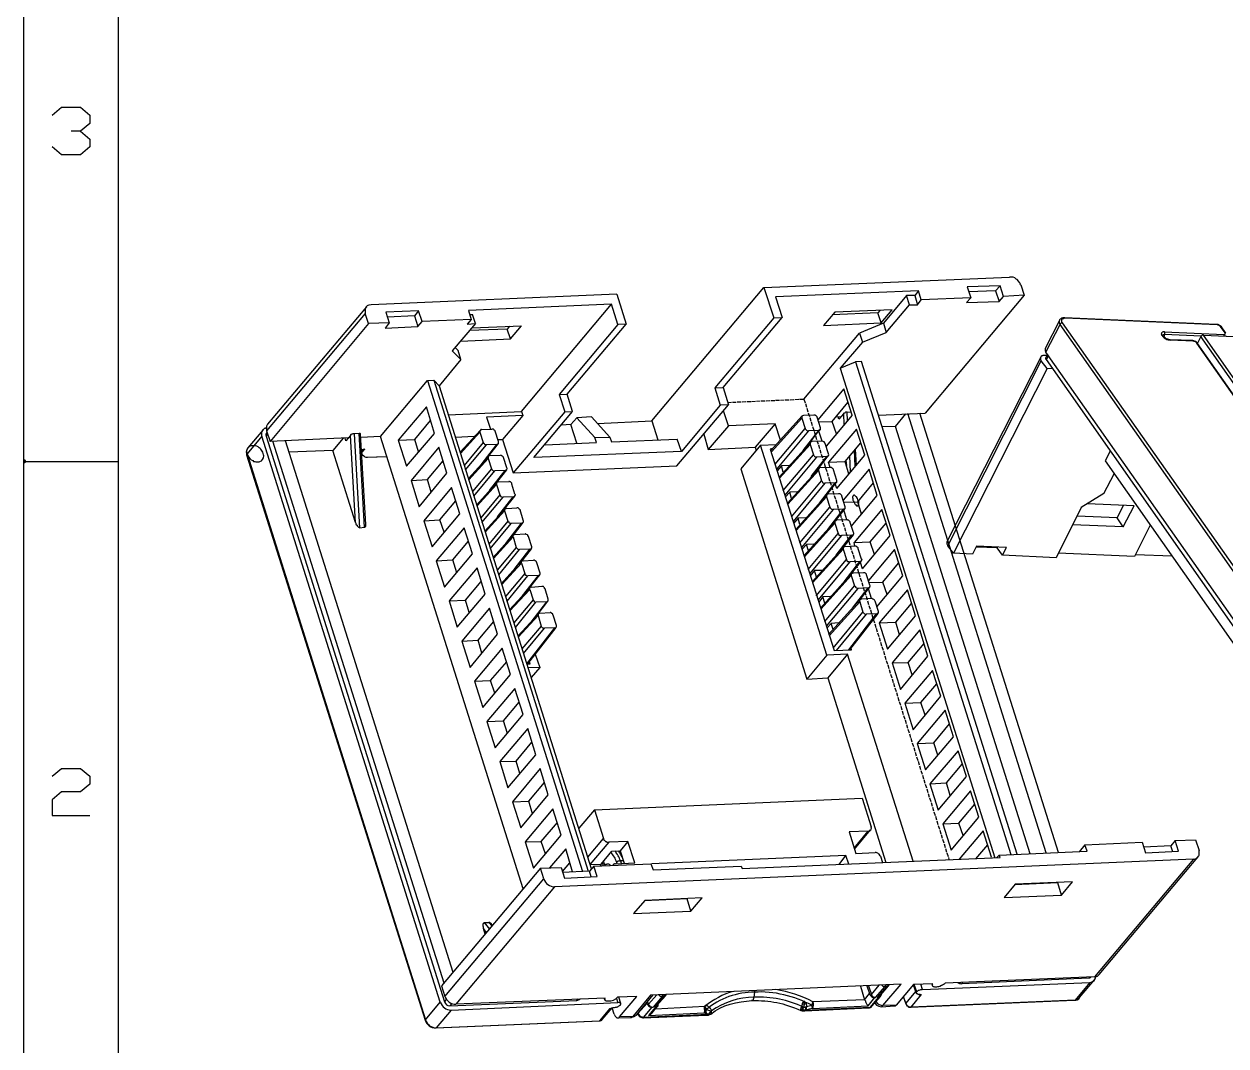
# Model space of a CAD drawing. Header units: millimetres. Extents: x 119 to 713, y -184 to 236.
# Drawn here: x 119.4 to 246.7, y -106 to 2.2 of the extents above; entities that cross this region are included whole.
import ezdxf

# ---------------------------------------------------------------- set-up
doc = ezdxf.new("R2010")
doc.units = ezdxf.units.MM
doc.linetypes.add('PDF_IMPORT', pattern=[1, 0.8, -0.2])
doc.layers.add('PDF_几何图形', color=7, linetype='Continuous', true_color=0x231f20)

msp = doc.modelspace()

# ---------------------------------------------------------------- hatches: boundary and pattern name
at = {"layer": 'PDF_几何图形', "transparency": 33554559}
msp.add_hatch(color=7, dxfattribs=at).paths.add_polyline_path([(119.39, -43.86), (119.57, -43.9), (119.61, -44.08), (119.57, -44.25), (119.39, -44.3)])

# ---------------------------------------------------------------- linework, layer by layer
at = {"layer": 'PDF_几何图形', "color": 7, "lineweight": -3}
for points in [[(119.39, -184.08), (119.39, 235.94)], [(119.39, -184.08), (119.39, 235.94)], [(129.39, -174.08), (129.39, 225.94)], [(122.36, -7.39), (123.37, -6.56), (125.38, -6.56), (126.38, -7.39), (126.38, -8.27), (125.38, -9.1), (124.37, -9.1)], [(125.38, -9.1), (126.38, -9.93), (126.38, -10.76), (125.38, -11.59), (123.37, -11.59), (122.36, -10.76)], [(197.78, -25.65), (223.81, -24.56)], [(224.99, -25.39), (224.95, -25.26), (224.9, -25.17), (224.81, -25.08), (224.77, -24.99), (224.6, -24.82), (224.51, -24.77)], [(224.99, -25.39), (225.34, -26.48)], [(182.19, -26.35), (183.2, -29.53), (182.32, -29.58), (181.62, -27.44), (166.47, -28.09), (166.78, -29.05), (161.58, -29.27), (161.19, -28.14), (157.74, -28.27), (158.09, -29.4), (155.9, -29.49), (155.55, -28.4)], [(182.19, -26.35), (156.16, -27.48)], [(185.9, -39.8), (197.78, -25.65)], [(197.78, -25.65), (198.83, -28.88), (192.59, -36.3)], [(225.34, -26.48), (223.16, -26.61), (222.81, -25.47), (219.31, -25.6), (219.71, -26.74), (214.46, -26.96), (214.16, -26), (199.01, -26.65)], [(199.01, -26.65), (199.7, -28.84)], [(214.16, -26), (213.77, -26.52), (212.89, -26.52), (210.45, -29.45), (207.91, -30.5)], [(213.2, -27.48), (212.89, -26.52)], [(213.77, -26.52), (214.07, -27.48)], [(225.34, -26.48), (214.86, -38.97)], [(219.71, -26.74), (219.23, -27.26), (222.72, -27.13), (223.16, -26.61)], [(222.81, -25.47), (222.33, -26), (219.49, -26.13)], [(222.33, -26), (222.72, -27.13)], [(155.68, -27.7), (145.2, -40.15)], [(172.1, -38.79), (181.62, -27.44)], [(208.22, -31.46), (210.75, -30.41), (213.2, -27.48), (214.07, -27.48), (214.46, -26.96)], [(155.55, -28.4), (145.07, -40.85), (145.47, -41.98)], [(158.09, -29.4), (157.65, -29.97), (161.1, -29.8), (161.58, -29.27)], [(161.19, -28.14), (160.75, -28.66), (157.91, -28.79)], [(160.75, -28.66), (161.1, -29.8)], [(166.78, -29.05), (166.34, -29.53), (167.21, -29.49), (164.77, -32.37), (165.68, -33.29)], [(166.6, -28.53), (166.91, -28.53)], [(167.21, -29.49), (166.91, -28.53)], [(192.59, -36.3), (193.46, -36.26), (199.7, -28.84)], [(198.83, -28.88), (199.7, -28.84)], [(210.19, -29.4), (209.84, -28.36), (205.03, -28.57)], [(210.1, -28.05), (209.84, -28.36)], [(229.09, -29.14), (227.57, -32.11)], [(229.09, -29.14), (229.05, -29.19), (229.05, -29.32), (229.09, -29.4), (229.09, -29.49), (229.18, -29.58)], [(229.62, -28.88), (229.44, -28.88), (229.36, -28.92), (229.31, -28.92), (229.23, -28.97), (229.18, -29.01), (229.14, -29.05), (229.09, -29.1), (229.09, -29.14)], [(229.71, -28.92), (229.62, -28.92), (229.53, -28.97), (229.44, -28.97), (229.4, -29.01), (229.36, -29.05), (229.31, -29.1), (229.31, -29.27), (229.36, -29.36), (229.4, -29.4)], [(245.73, -29.58), (229.62, -28.88)], [(229.71, -28.92), (229.66, -28.92), (229.66, -28.88), (229.62, -28.88)], [(245.82, -29.62), (229.71, -28.92)], [(155.9, -29.49), (145.47, -41.98)], [(165.68, -31.33), (170.93, -31.11), (172.1, -29.71)], [(170.93, -31.11), (170.58, -30.06), (166.6, -30.23)], [(166.86, -29.93), (172.1, -29.71)], [(170.84, -29.75), (170.58, -30.06)], [(182.32, -29.58), (176.08, -37), (176.69, -38.84), (171.23, -45.3)], [(176.08, -37), (176.95, -36.96), (183.2, -29.53)], [(202.02, -37.48), (207.91, -30.5), (208.22, -31.46), (205.86, -34.21), (222.24, -86.09)], [(210.45, -29.45), (210.75, -30.41)], [(258.18, -75.91), (227.65, -32.5), (229.18, -29.58)], [(229.4, -29.4), (229.31, -29.4), (229.31, -29.45), (229.27, -29.45), (229.23, -29.49), (229.18, -29.53), (229.18, -29.58)], [(259.66, -72.99), (229.18, -29.58)], [(229.4, -29.4), (259.93, -72.81)], [(240.23, -30.36), (240.06, -30.36), (240.01, -30.41), (239.97, -30.41), (239.92, -30.45), (239.92, -30.54), (239.88, -30.58), (239.92, -30.63), (239.92, -30.71), (239.97, -30.76), (240.06, -30.84), (240.1, -30.89), (240.19, -30.98)], [(240.23, -30.36), (246.52, -30.63)], [(240.23, -30.63), (240.27, -30.63), (240.27, -30.41), (240.23, -30.36)], [(245.82, -29.62), (245.82, -29.58), (245.73, -29.58)], [(246.26, -29.84), (246.13, -29.71), (246.04, -29.67), (245.95, -29.62), (245.91, -29.58), (245.73, -29.58)], [(246.17, -29.8), (246.08, -29.71), (246.04, -29.71), (245.99, -29.67), (245.95, -29.67), (245.91, -29.62), (245.82, -29.62)], [(246.65, -30.45), (246.17, -29.8)], [(246.26, -29.84), (246.21, -29.8), (246.17, -29.8)], [(246.74, -30.5), (246.26, -29.84)], [(246.52, -30.63), (246.61, -30.63), (246.65, -30.58), (246.65, -30.45)], [(246.74, -30.5), (246.69, -30.45), (246.65, -30.45)], [(240.23, -30.63), (240.19, -30.63), (240.14, -30.67), (240.1, -30.67), (240.06, -30.71), (240.01, -30.71)], [(240.06, -30.76), (240.01, -30.76), (240.01, -30.71)], [(244.12, -30.8), (240.23, -30.63), (240.14, -30.89)], [(240.8, -31.19), (240.67, -31.19), (240.58, -31.15), (240.54, -31.15), (240.36, -31.06)], [(243.2, -31.28), (240.8, -31.19)], [(240.84, -31.24), (240.84, -31.19), (240.8, -31.19)], [(243.29, -31.33), (240.84, -31.24)], [(243.29, -31.33), (243.24, -31.33), (243.24, -31.28), (243.2, -31.28)], [(243.64, -31.54), (243.64, -31.5), (243.59, -31.46), (243.55, -31.46), (243.51, -31.41), (243.46, -31.37), (243.37, -31.37), (243.33, -31.33), (243.29, -31.33)], [(271.98, -71.81), (243.64, -31.54)], [(243.72, -31.59), (243.72, -31.54), (243.64, -31.54)], [(244.07, -30.84), (243.72, -31.54)], [(272.02, -71.85), (243.72, -31.59)], [(244.34, -30.71), (244.2, -30.71), (244.12, -30.8), (244.12, -30.84), (244.07, -30.84)], [(273.59, -72.86), (244.07, -30.84)], [(246.56, -30.8), (246.56, -30.67), (246.52, -30.63)], [(246.74, -30.8), (246.74, -30.76)], [(165.38, -32.33), (165.07, -32.02)], [(165.68, -33.29), (165.38, -32.33)], [(227.13, -33.03), (217.17, -52.59)], [(227.57, -32.85), (227.35, -32.85), (227.3, -32.9), (227.22, -32.9), (227.17, -32.94), (227.13, -33.03), (227.09, -33.07), (227.09, -33.29), (227.13, -33.38), (227.17, -33.42)], [(227.57, -32.11), (227.57, -32.37), (227.61, -32.42), (227.65, -32.5)], [(227.74, -32.85), (227.57, -32.85)], [(227.83, -32.72), (227.65, -33.12)], [(227.92, -32.85), (227.7, -33.29)], [(165.68, -33.29), (163.37, -36.09)], [(205.86, -34.21), (207.48, -33.55)], [(208.13, -33.51), (207.48, -33.55)], [(207.48, -33.55), (223.94, -85.74)], [(224.6, -85.7), (208.13, -33.51)], [(227.78, -34.25), (217.87, -53.82), (217.26, -53.03), (227.17, -33.42)], [(228.35, -34.29), (227.78, -34.25), (227.17, -33.42)], [(227.65, -33.12), (227.61, -33.16), (227.61, -33.2), (227.7, -33.29)], [(227.7, -33.29), (258.18, -76.74)], [(172.28, -89.36), (157.17, -41.46), (162.15, -35.52), (178.57, -87.53)], [(162.15, -35.52), (162.8, -35.47), (179.18, -87.49)], [(162.8, -35.47), (163.37, -36.09), (179.48, -87.22)], [(192.59, -36.3), (193.15, -38.14), (189.05, -43.03), (188.61, -41.72)], [(193.46, -36.26), (194.03, -38.09)], [(207.13, -39.19), (206.25, -36.39), (203.5, -39.67)], [(176.69, -38.84), (177.52, -38.79), (176.95, -36.96)], [(188.57, -44.56), (194.03, -38.09)], [(194.03, -38.09), (193.15, -38.14)], [(203.55, -39.88), (205.03, -39.84), (206.69, -37.83)], [(164.33, -39.14), (172.1, -38.79), (172.24, -39.23), (168.39, -39.4), (168.83, -40.67)], [(172.24, -39.23), (170.1, -41.76)], [(173.41, -43.68), (177.52, -38.79)], [(179.88, -41.54), (177.96, -39.45), (177.34, -40.19)], [(181.45, -41.5), (179.53, -39.36), (177.96, -39.45)], [(199.53, -41.85), (198.96, -40.1), (194.03, -40.32), (193.5, -38.71)], [(201.84, -39.27), (198.53, -42.94)], [(203.07, -39.19), (201.98, -39.23)], [(203.42, -39.4), (203.42, -39.36), (203.29, -39.23), (203.24, -39.23), (203.2, -39.19), (203.07, -39.19)], [(203.77, -40.54), (203.42, -39.4)], [(207.13, -39.19), (204.38, -42.46)], [(205.43, -39.36), (205.95, -39.32)], [(205.73, -39.62), (205.64, -39.36)], [(206.21, -39.05), (205.73, -39.62)], [(206.6, -38.88), (206.43, -38.88), (206.39, -38.92), (206.34, -38.97), (206.26, -38.97), (206.21, -39.01), (206.21, -39.05)], [(206.21, -39.05), (206.25, -40.19)], [(206.65, -39.75), (206.6, -38.88), (207, -38.84)], [(209.92, -39.19), (214.86, -38.97)], [(225.99, -85.65), (211.71, -40.37), (212.81, -39.05)], [(227.7, -85.56), (213.02, -39.01)], [(229.01, -85.52), (214.29, -38.97)], [(145.03, -40.54), (144.94, -40.58), (144.85, -40.58)], [(159.05, -41.85), (160.79, -41.76), (162.45, -39.75)], [(167.87, -40.71), (167.78, -40.71), (167.74, -40.76), (167.74, -40.8), (167.69, -40.85), (167.69, -40.98)], [(167.87, -40.71), (168.96, -40.67)], [(169.31, -40.89), (169.31, -40.85), (169.27, -40.8), (169.22, -40.76), (169.18, -40.71), (169.14, -40.67), (168.96, -40.67)], [(177.96, -42.16), (177.34, -40.19), (176.34, -40.23)], [(180.14, -40.06), (185.9, -39.8)], [(185.9, -39.8), (186.56, -41.81)], [(194.03, -40.32), (191.89, -42.81)], [(198.96, -40.1), (196.87, -42.59)], [(198.57, -43.07), (201.8, -39.49), (202.15, -40.58)], [(198.96, -44.38), (202.15, -40.58)], [(202.15, -40.58), (202.15, -40.63), (202.37, -40.85), (202.5, -40.85)], [(202.59, -42.2), (203.72, -40.71)], [(203.59, -40.8), (203.63, -40.8), (203.68, -40.76), (203.72, -40.76), (203.77, -40.71), (203.77, -40.54)], [(205.51, -46.96), (208.48, -43.42), (207.61, -40.67), (204.64, -44.16)], [(205.47, -41.15), (205.03, -39.84)], [(211.71, -40.37), (210.32, -40.41)], [(144.59, -41.41), (143.02, -43.29), (161.93, -103.25)], [(144.68, -40.76), (143.11, -42.64)], [(144.59, -40.93), (144.55, -41.02), (144.55, -41.33), (144.59, -41.41)], [(163.5, -101.37), (144.59, -41.41)], [(145.07, -41.06), (145.03, -41.11), (145.03, -41.19), (144.99, -41.24), (145.03, -41.33), (145.03, -41.41)], [(145.2, -41.19), (145.03, -41.41)], [(145.03, -41.41), (163.94, -101.33)], [(145.16, -40.98), (145.07, -41.06)], [(153.72, -41.59), (145.47, -41.98)], [(163.89, -99.36), (145.77, -41.94)], [(164.86, -98.23), (147.08, -41.89)], [(153.2, -41.63), (152.1, -42.94)], [(153.5, -41.89), (153.41, -41.63)], [(153.98, -41.33), (153.5, -41.89)], [(154.37, -41.15), (154.24, -41.15), (154.16, -41.19), (154.11, -41.19), (154.07, -41.24), (154.02, -41.24), (153.98, -41.28), (153.98, -41.33)], [(154.51, -50.54), (153.98, -41.33)], [(155.47, -51.06), (154.9, -41.11), (154.37, -41.15), (154.94, -51.11)], [(155.03, -41.19), (155.03, -41.15), (154.99, -41.11), (154.9, -41.11)], [(155.6, -50.76), (155.03, -41.19)], [(157.17, -41.46), (155.07, -41.54)], [(161.19, -43.07), (160.79, -41.76)], [(167.08, -41.46), (165.12, -41.54)], [(167.74, -40.76), (165.6, -43.12)], [(165.64, -43.25), (167.69, -40.98), (168.04, -42.07)], [(169.66, -41.98), (169.31, -40.89)], [(169.48, -42.29), (169.53, -42.24), (169.57, -42.24), (169.62, -42.2), (169.66, -42.2), (169.66, -41.98)], [(169.62, -41.76), (170.1, -41.76)], [(170.1, -41.76), (171.23, -45.3), (188.57, -44.56)], [(174.59, -42.33), (180.05, -42.07), (179.88, -41.54), (181.45, -41.5)], [(181.45, -41.5), (181.62, -42.02), (188.61, -41.72)], [(191.41, -41.19), (191.89, -42.81), (196.87, -42.59), (196.95, -42.94)], [(202.5, -40.85), (199.14, -44.86)], [(201.93, -42.94), (203.59, -40.8), (202.5, -40.85)], [(202.85, -41.98), (202.8, -42.02), (202.76, -42.02), (202.72, -42.07), (202.67, -42.07), (202.67, -42.29)], [(203.94, -41.94), (202.85, -41.98)], [(203.94, -41.94), (203.59, -40.89)], [(142.93, -43.07), (142.98, -43.16), (142.98, -43.38)], [(143.02, -43.29), (143.02, -43.33), (142.98, -43.33), (142.98, -43.38)], [(144.64, -42.99), (144.55, -42.9), (144.5, -42.77), (144.42, -42.72), (144.29, -42.64), (144.2, -42.55)], [(154.51, -50.54), (152.1, -42.94), (147.47, -43.12)], [(155.16, -42.81), (155.51, -42.77)], [(155.51, -42.77), (155.16, -43.16)], [(155.51, -42.77), (155.42, -42.81), (155.33, -42.81), (155.25, -42.9), (155.2, -42.94), (155.16, -43.03), (155.16, -43.16), (155.2, -43.25), (155.2, -43.33), (155.25, -43.38), (155.38, -43.51), (155.47, -43.55), (155.51, -43.6), (155.6, -43.64), (155.77, -43.64)], [(168.04, -42.07), (166.03, -44.51)], [(166.17, -44.99), (168.39, -42.33)], [(167.82, -44.43), (169.48, -42.29), (168.39, -42.33)], [(168.04, -42.07), (168.09, -42.11), (168.09, -42.16), (168.13, -42.2), (168.17, -42.24), (168.22, -42.29), (168.31, -42.29), (168.35, -42.33), (168.39, -42.33)], [(168.48, -43.68), (169.66, -42.2)], [(189.05, -43.03), (173.41, -43.68)], [(197.43, -42.37), (195.34, -44.86)], [(213.59, -86.44), (206.65, -64.51), (204.46, -64.6), (197.43, -42.37), (199.09, -42.29)], [(198.7, -42.72), (198.44, -42.77)], [(198.44, -42.77), (205.21, -64.12), (207.08, -64.03), (207.04, -63.82)], [(202.72, -42.07), (199.4, -45.74)], [(199.44, -45.87), (202.67, -42.29), (203.02, -43.38)], [(204.64, -43.29), (204.29, -42.2)], [(204.64, -44.16), (206.39, -44.08), (208.05, -42.11)], [(207.35, -42.94), (207.43, -44.64)], [(207.61, -44.47), (207.48, -42.77)], [(234.47, -42.99), (233.94, -44.03), (256.82, -76.61)], [(119.39, -44.08), (129.39, -44.08)], [(142.98, -43.38), (161.89, -103.29)], [(143.63, -43.99), (143.72, -44.08), (143.85, -44.08), (143.94, -44.12), (144.29, -44.12), (144.37, -44.08)], [(155.6, -43.64), (157.82, -43.55)], [(155.77, -43.64), (157.82, -43.55)], [(160.4, -46.09), (162.15, -46), (163.81, -44.03)], [(168.61, -43.55), (166.47, -45.91)], [(166.51, -46.04), (168.57, -43.77), (168.92, -44.86)], [(168.74, -43.47), (168.7, -43.47), (168.65, -43.51), (168.61, -43.51), (168.61, -43.55), (168.57, -43.6), (168.57, -43.77)], [(168.74, -43.47), (169.88, -43.42)], [(170.53, -44.78), (170.18, -43.68)], [(200.45, -44.51), (199.66, -44.56), (199.18, -45.08)], [(199.84, -45.21), (199.66, -44.56)], [(199.84, -47.18), (203.02, -43.38)], [(203.37, -43.64), (200.01, -47.66)], [(200.45, -44.51), (200.45, -44.56)], [(202.8, -45.69), (204.46, -43.55), (203.37, -43.64)], [(203.02, -43.38), (203.02, -43.42), (203.07, -43.47), (203.11, -43.51), (203.15, -43.55), (203.2, -43.6), (203.33, -43.6), (203.37, -43.64)], [(203.46, -44.99), (204.6, -43.51)], [(204.81, -44.73), (204.64, -44.16)], [(206.78, -45.43), (206.39, -44.08)], [(206.47, -43.99), (206.52, -44.51)], [(206.95, -45.21), (206.87, -43.51)], [(168.92, -44.86), (166.91, -47.26)], [(167.04, -47.75), (169.27, -45.08)], [(168.7, -47.18), (170.36, -45.04), (169.27, -45.08)], [(168.92, -44.86), (168.96, -44.91), (168.96, -44.95), (169, -44.99), (169.05, -45.04), (169.09, -45.08), (169.27, -45.08)], [(169.35, -46.48), (170.53, -44.99)], [(170.36, -45.04), (170.45, -45.04), (170.49, -44.99), (170.53, -44.95), (170.53, -44.91), (170.58, -44.86), (170.58, -44.82), (170.53, -44.78)], [(195.34, -44.86), (202.32, -67.14), (204.55, -67), (210.71, -86.57)], [(203.59, -44.86), (200.27, -48.49)], [(200.32, -48.62), (203.55, -45.04), (203.9, -46.13)], [(203.72, -44.78), (203.68, -44.78), (203.63, -44.82), (203.59, -44.82), (203.59, -44.86), (203.55, -44.91), (203.55, -45.04)], [(204.81, -44.73), (203.72, -44.78)], [(205.16, -44.99), (205.16, -44.95), (205.12, -44.86), (205.08, -44.82), (205.03, -44.82), (204.99, -44.78), (204.94, -44.73), (204.81, -44.73)], [(205.51, -46.09), (205.16, -44.99)], [(207.04, -50.98), (209.79, -47.7), (208.92, -44.91), (206.17, -48.18)], [(233.81, -47.48), (234.9, -45.39)], [(162.54, -47.35), (162.15, -46)], [(169.48, -46.3), (167.34, -48.71)], [(167.39, -48.79), (169.44, -46.52), (169.79, -47.61)], [(169.62, -46.26), (169.53, -46.26), (169.48, -46.3), (169.48, -46.35), (169.44, -46.39), (169.44, -46.52)], [(169.62, -46.26), (170.75, -46.22)], [(171.06, -46.48), (171.06, -46.39), (170.93, -46.26), (170.88, -46.26), (170.84, -46.22), (170.75, -46.22)], [(171.41, -47.57), (171.06, -46.48)], [(200.71, -49.97), (203.9, -46.13)], [(204.25, -46.39), (200.88, -50.45)], [(203.68, -48.49), (205.34, -46.35), (204.25, -46.39)], [(203.9, -46.13), (203.94, -46.22), (203.94, -46.26), (203.98, -46.3), (204.03, -46.35), (204.07, -46.35), (204.11, -46.39), (204.25, -46.39)], [(204.33, -47.75), (205.51, -46.26)], [(205.51, -46.96), (205.34, -46.44)], [(206.25, -48.4), (207.74, -48.36), (209.4, -46.35)], [(161.75, -50.37), (163.46, -50.28), (165.16, -48.27)], [(169.79, -47.61), (167.78, -50.06)], [(167.91, -50.54), (170.14, -47.88)], [(169.57, -49.97), (171.23, -47.83), (170.14, -47.88)], [(169.79, -47.61), (169.83, -47.66), (169.88, -47.75), (169.88, -47.79), (169.92, -47.79), (170.01, -47.83), (170.05, -47.88), (170.14, -47.88)], [(170.23, -49.23), (171.41, -47.75)], [(171.23, -47.83), (171.27, -47.83), (171.32, -47.79), (171.36, -47.79), (171.41, -47.75), (171.41, -47.7), (171.45, -47.66), (171.45, -47.61), (171.41, -47.57)], [(201.32, -47.31), (200.53, -47.35), (200.05, -47.88)], [(200.71, -48.01), (200.53, -47.35)], [(204.46, -47.61), (201.15, -51.28)], [(201.19, -51.41), (204.42, -47.83), (204.77, -48.92)], [(201.32, -47.31), (201.32, -47.35)], [(204.6, -47.57), (204.51, -47.57), (204.46, -47.61), (204.46, -47.66), (204.42, -47.7), (204.42, -47.83)], [(205.69, -47.53), (204.6, -47.57)], [(206.04, -47.75), (206.04, -47.7), (205.99, -47.66), (205.86, -47.53), (205.69, -47.53)], [(206.39, -48.88), (206.04, -47.75)], [(207.26, -47.66), (207.26, -47.7), (207.22, -47.75), (207.22, -47.79), (207.17, -47.83), (207.17, -47.92), (207.22, -48.01), (207.22, -48.18), (207.26, -48.27), (207.3, -48.36), (207.35, -48.44)], [(207.7, -48.01), (207.61, -47.83), (207.52, -47.79), (207.48, -47.75)], [(208.13, -49.67), (207.74, -48.36)], [(207.83, -48.49), (207.83, -48.23)], [(233.81, -47.48), (231.41, -48.97), (228.75, -54.3)], [(170.36, -49.1), (168.22, -51.46)], [(168.26, -51.59), (170.31, -49.32), (170.66, -50.41)], [(170.53, -49.06), (170.4, -49.06), (170.4, -49.1), (170.36, -49.14), (170.31, -49.14), (170.31, -49.32)], [(170.53, -49.06), (171.62, -49.01)], [(172.28, -50.32), (171.97, -49.23)], [(201.58, -52.72), (204.77, -48.92)], [(205.12, -49.19), (201.76, -53.2)], [(204.55, -51.28), (206.21, -49.14), (205.12, -49.19)], [(204.77, -48.92), (204.81, -48.97), (204.81, -49.01), (204.9, -49.1), (204.94, -49.14), (205.03, -49.14), (205.08, -49.19), (205.12, -49.19)], [(205.21, -50.54), (206.39, -49.06)], [(206.21, -49.14), (206.25, -49.14), (206.3, -49.1), (206.34, -49.1), (206.39, -49.06), (206.39, -48.88)], [(206.56, -50.28), (206.25, -49.23)], [(208.22, -55.47), (211.15, -51.94), (210.27, -49.19), (207.35, -52.68)], [(207.61, -48.79), (207.74, -48.79), (207.78, -48.75), (207.78, -48.71), (207.83, -48.66)], [(235.86, -51.02), (237, -48.79), (232.06, -48.58)], [(235.86, -48.75), (235.21, -50.06)], [(154.51, -50.54), (154.55, -50.63), (154.55, -50.71), (154.59, -50.8), (154.64, -50.85), (154.72, -50.93)], [(155.47, -51.06), (155.51, -51.06), (155.51, -51.02), (155.55, -51.02), (155.6, -50.98), (155.6, -50.76)], [(163.89, -51.59), (163.46, -50.28)], [(170.66, -50.41), (168.65, -52.85)], [(168.79, -53.34), (171.01, -50.67)], [(170.44, -52.77), (172.1, -50.63), (171.01, -50.67)], [(170.66, -50.41), (170.75, -50.5), (170.75, -50.54), (170.79, -50.58), (170.88, -50.63), (170.93, -50.63), (170.97, -50.67), (171.01, -50.67)], [(171.14, -52.03), (172.28, -50.54)], [(172.1, -50.63), (172.19, -50.58), (172.24, -50.58), (172.24, -50.54), (172.28, -50.54), (172.32, -50.5), (172.32, -50.41), (172.28, -50.32)], [(202.19, -50.06), (201.41, -50.1), (200.93, -50.67)], [(201.58, -50.76), (201.41, -50.1)], [(205.34, -50.41), (202.02, -54.08)], [(202.06, -54.21), (205.29, -50.63), (205.64, -51.72)], [(202.19, -50.06), (202.19, -50.1)], [(205.47, -50.32), (205.43, -50.37), (205.38, -50.37), (205.34, -50.41), (205.29, -50.45), (205.29, -50.63)], [(206.56, -50.28), (205.47, -50.32)], [(206.91, -50.54), (206.91, -50.5), (206.74, -50.32), (206.69, -50.32), (206.65, -50.28), (206.56, -50.28)], [(207.26, -51.63), (206.91, -50.54)], [(207.35, -52.68), (209.05, -52.59), (210.75, -50.63)], [(238.7, -50.85), (237.04, -54.16), (228.96, -53.82)], [(235.86, -51.02), (230.49, -50.8)], [(235.86, -51.02), (235.21, -50.06), (230.97, -49.89)], [(154.94, -51.11), (155.47, -51.06)], [(171.23, -51.89), (169.09, -54.25)], [(169.13, -54.38), (171.23, -52.07), (171.54, -53.2)], [(171.41, -51.81), (171.36, -51.81), (171.27, -51.85), (171.23, -51.89), (171.23, -51.94), (171.19, -51.98), (171.19, -52.03), (171.23, -52.07)], [(171.41, -51.81), (172.5, -51.76)], [(172.85, -52.03), (172.76, -51.94), (172.76, -51.89), (172.72, -51.85), (172.63, -51.81), (172.58, -51.81), (172.54, -51.76), (172.5, -51.76)], [(173.2, -53.12), (172.85, -52.03)], [(202.46, -55.52), (205.64, -51.72)], [(205.99, -51.94), (202.63, -56)], [(205.43, -54.03), (207.08, -51.89), (205.99, -51.94)], [(205.64, -51.72), (205.69, -51.76), (205.69, -51.81), (205.82, -51.94), (205.99, -51.94)], [(206.08, -53.34), (207.26, -51.85)], [(207.08, -51.89), (207.17, -51.89), (207.22, -51.85), (207.26, -51.81), (207.3, -51.72), (207.3, -51.68), (207.26, -51.63)], [(163.06, -54.6), (164.81, -54.51), (166.47, -52.55)], [(171.54, -53.2), (169.53, -55.61)], [(169.7, -56.09), (171.89, -53.42)], [(171.32, -55.52), (172.98, -53.38), (171.89, -53.42)], [(171.54, -53.2), (171.58, -53.25), (171.62, -53.29), (171.71, -53.38), (171.76, -53.38), (171.8, -53.42), (171.89, -53.42)], [(172.02, -54.78), (173.15, -53.34)], [(172.98, -53.38), (173.11, -53.38), (173.11, -53.34), (173.2, -53.25), (173.2, -53.12)], [(203.07, -52.85), (202.28, -52.9), (201.8, -53.42)], [(202.5, -53.55), (202.28, -52.9)], [(206.21, -53.16), (202.89, -56.83)], [(202.94, -56.96), (206.17, -53.38), (206.52, -54.47)], [(203.07, -52.85), (203.07, -52.9)], [(206.34, -53.12), (206.3, -53.12), (206.25, -53.16), (206.21, -53.16), (206.21, -53.2), (206.17, -53.25), (206.17, -53.38)], [(207.48, -53.07), (206.34, -53.12)], [(207.43, -53.07), (207.35, -52.68)], [(207.78, -53.34), (207.78, -53.25), (207.7, -53.16), (207.65, -53.16), (207.56, -53.07), (207.48, -53.07)], [(208.13, -54.43), (207.78, -53.34)], [(209.75, -59.49), (212.5, -56.22), (211.63, -53.42), (208.88, -56.7)], [(209.49, -53.95), (209.05, -52.59)], [(228.75, -54.3), (223.07, -54.03), (223.5, -53.2), (220.32, -53.07), (219.88, -53.9), (217.87, -53.82)], [(222.54, -53.16), (222.5, -53.25), (220.27, -53.16)], [(223.07, -54.03), (222.5, -53.25)], [(165.25, -55.87), (164.81, -54.51)], [(172.1, -54.65), (169.96, -57.05)], [(172.28, -54.6), (172.19, -54.6), (172.15, -54.65), (172.1, -54.69), (172.1, -54.73), (172.06, -54.78), (172.06, -54.82), (172.1, -54.86)], [(172.28, -54.6), (173.37, -54.56)], [(173.72, -54.82), (173.68, -54.73), (173.68, -54.69), (173.63, -54.65), (173.59, -54.6), (173.5, -54.6), (173.46, -54.56), (173.37, -54.56)], [(203.33, -58.31), (206.52, -54.47)], [(206.87, -54.73), (203.5, -58.79)], [(206.3, -56.83), (207.96, -54.69), (206.87, -54.73)], [(206.52, -54.47), (206.56, -54.56), (206.56, -54.6), (206.65, -54.69), (206.74, -54.69), (206.78, -54.73), (206.87, -54.73)], [(206.95, -56.09), (208.13, -54.6)], [(207.96, -54.69), (208, -54.69), (208.05, -54.65), (208.09, -54.65), (208.13, -54.6), (208.13, -54.56), (208.18, -54.51), (208.18, -54.47), (208.13, -54.43)], [(241.02, -54.12), (237.13, -53.99)], [(170.01, -57.13), (172.1, -54.86), (172.45, -55.96)], [(172.45, -55.96), (170.4, -58.4)], [(172.45, -55.96), (172.45, -56), (172.5, -56.09), (172.54, -56.13), (172.58, -56.13), (172.63, -56.17), (172.67, -56.22), (172.76, -56.22)], [(174.07, -55.91), (173.72, -54.82)], [(173.89, -56.17), (173.94, -56.17), (173.98, -56.13), (174.03, -56.13), (174.03, -56.09), (174.07, -56.04), (174.07, -55.91)], [(203.94, -55.65), (203.15, -55.65), (202.67, -56.22)], [(203.37, -56.35), (203.15, -55.65)], [(207.08, -55.96), (203.77, -59.62)], [(203.94, -55.65), (203.94, -55.69)], [(207.26, -55.91), (207.13, -55.91), (207.13, -55.96), (207.08, -56), (207.04, -56.04), (207.04, -56.17)], [(208.35, -55.87), (207.26, -55.91)], [(208.22, -55.47), (208, -54.78)], [(208.66, -56.09), (208.66, -56.04), (208.61, -56), (208.57, -55.96), (208.53, -55.91), (208.48, -55.87), (208.35, -55.87)], [(208.92, -56.92), (210.4, -56.87), (212.06, -54.86)], [(164.42, -58.84), (166.17, -58.79), (167.82, -56.79)], [(170.58, -58.88), (172.76, -56.22)], [(172.19, -58.31), (173.89, -56.17), (172.76, -56.22)], [(172.89, -57.57), (174.03, -56.09)], [(203.81, -59.75), (207.04, -56.17), (207.39, -57.27)], [(204.25, -61.06), (207.39, -57.27)], [(207.39, -57.27), (207.43, -57.31), (207.48, -57.35), (207.48, -57.4), (207.52, -57.44), (207.61, -57.48), (207.65, -57.48), (207.7, -57.53), (207.74, -57.53)], [(209.01, -57.18), (208.66, -56.09)], [(208.83, -57.48), (208.88, -57.48), (208.92, -57.44), (208.96, -57.44), (209.01, -57.4), (209.01, -57.35), (209.05, -57.31), (209.05, -57.27), (209.01, -57.18)], [(210.84, -58.18), (210.4, -56.87)], [(173.02, -57.44), (170.84, -59.8)], [(170.88, -59.93), (172.98, -57.66), (173.33, -58.75)], [(173.15, -57.4), (173.07, -57.4), (173.02, -57.44), (172.98, -57.44), (172.98, -57.48), (172.93, -57.53), (172.93, -57.61), (172.98, -57.66)], [(173.15, -57.4), (174.24, -57.31)], [(174.59, -57.57), (174.55, -57.53), (174.55, -57.48), (174.51, -57.44), (174.46, -57.4), (174.42, -57.35), (174.29, -57.35), (174.24, -57.31)], [(174.94, -58.66), (174.59, -57.57)], [(204.81, -58.4), (204.03, -58.44), (203.59, -59.01)], [(204.25, -59.1), (204.03, -58.44)], [(207.74, -57.53), (204.38, -61.55)], [(204.81, -58.4), (204.81, -58.44)], [(207.17, -59.62), (208.83, -57.48), (207.74, -57.53)], [(207.83, -58.88), (209.01, -57.4)], [(209.18, -58.62), (208.88, -57.57)], [(166.56, -60.1), (166.17, -58.79)], [(173.33, -58.75), (171.27, -61.2)], [(171.45, -61.68), (173.63, -59.01)], [(173.11, -61.11), (174.77, -58.97), (173.63, -59.01)], [(173.76, -60.37), (174.9, -58.88)], [(174.77, -58.97), (174.81, -58.93), (174.86, -58.93), (174.9, -58.88), (174.94, -58.84), (174.94, -58.66)], [(207.96, -58.75), (204.64, -62.42)], [(204.68, -62.55), (207.96, -58.97), (208.26, -60.06)], [(209.22, -58.62), (208.13, -58.66)], [(209.57, -58.88), (209.53, -58.84), (209.49, -58.79), (209.49, -58.75), (209.44, -58.71), (209.36, -58.66), (209.31, -58.66), (209.27, -58.62), (209.22, -58.62)], [(209.92, -59.97), (209.57, -58.88)], [(210.01, -61.2), (211.76, -61.11), (213.42, -59.14)], [(165.77, -63.12), (167.52, -63.03), (169.18, -61.06)], [(173.89, -60.24), (171.71, -62.59)], [(171.76, -62.72), (173.85, -60.41), (174.2, -61.55)], [(174.03, -60.15), (173.98, -60.15), (173.94, -60.19), (173.89, -60.19), (173.85, -60.24), (173.85, -60.41)], [(174.03, -60.15), (175.12, -60.1)], [(175.47, -60.37), (175.42, -60.32), (175.42, -60.28), (175.29, -60.15), (175.21, -60.1), (175.12, -60.1)], [(175.82, -61.46), (175.47, -60.37)], [(205.12, -63.86), (208.26, -60.06)], [(208.61, -60.28), (205.43, -64.12)], [(206.78, -64.03), (209.7, -60.24)], [(206.87, -64.03), (209.88, -60.19)], [(209.7, -60.24), (208.61, -60.28)], [(209.7, -60.24), (209.84, -60.24), (209.84, -60.19), (209.92, -60.1), (209.92, -59.97)], [(212.15, -62.46), (211.76, -61.11)], [(174.2, -61.55), (172.15, -63.95)], [(172.32, -64.43), (174.55, -61.76)], [(172.67, -65.52), (175.64, -61.72), (174.55, -61.76)], [(172.76, -65.52), (175.77, -61.68)], [(174.2, -61.55), (174.2, -61.59), (174.33, -61.72), (174.38, -61.72), (174.42, -61.76), (174.55, -61.76)], [(175.64, -61.72), (175.73, -61.72), (175.77, -61.68), (175.77, -61.63), (175.82, -61.59), (175.82, -61.46)], [(205.69, -61.2), (204.9, -61.24), (204.46, -61.76)], [(205.12, -61.89), (204.9, -61.24)], [(205.69, -61.2), (205.73, -61.24)], [(167.91, -64.38), (167.52, -63.03)], [(211.36, -65.43), (213.07, -65.39), (214.77, -63.38)], [(173.55, -64.51), (174.03, -65.91), (172.8, -65.96)], [(204.46, -64.6), (202.32, -67.14)], [(206.65, -64.51), (204.55, -67)], [(167.13, -67.35), (168.83, -67.31), (170.53, -65.3)], [(172.67, -65.52), (173.02, -65.52), (172.93, -65.3)], [(174.03, -65.91), (173.11, -66.96)], [(213.5, -66.7), (213.07, -65.39)], [(169.27, -68.62), (168.83, -67.31)], [(212.72, -69.71), (214.42, -69.62), (216.12, -67.66)], [(168.44, -71.63), (170.18, -71.55), (171.84, -69.58)], [(214.86, -70.98), (214.42, -69.62)], [(170.62, -72.9), (170.18, -71.55)], [(214.03, -73.95), (215.77, -73.9), (217.43, -71.9)], [(169.79, -75.87), (171.54, -75.83), (173.2, -73.82)], [(216.21, -75.21), (215.77, -73.9)], [(171.93, -77.14), (171.54, -75.83)], [(217.13, -78.14), (218.79, -76.17)], [(122.36, -77.44), (123.37, -76.61), (125.38, -76.61), (126.38, -77.44), (126.38, -78.27), (125.38, -79.1), (123.37, -79.1), (122.36, -79.93), (122.36, -81.59), (126.38, -81.59)], [(171.14, -80.15), (172.89, -80.06), (174.55, -78.1)], [(215.38, -78.23), (217.13, -78.14)], [(217.52, -79.49), (217.13, -78.14)], [(173.28, -81.42), (172.89, -80.06)], [(179.83, -80.98), (208.18, -79.76), (209.14, -82.81)], [(179.83, -80.98), (178.17, -82.94)], [(179.83, -80.98), (180.79, -84.04)], [(216.74, -82.46), (218.44, -82.42), (220.14, -80.41)], [(172.5, -84.38), (174.2, -84.34), (175.9, -82.33)], [(218.88, -83.73), (218.44, -82.42)], [(179.14, -86), (180.79, -84.04)], [(180.79, -84.04), (180.79, -84.12), (180.88, -84.21), (180.93, -84.25), (180.97, -84.3), (181.01, -84.34), (181.06, -84.34), (181.1, -84.38), (181.14, -84.43), (181.36, -84.43)], [(208.83, -83.25), (206.82, -83.34), (207.52, -85.61), (209.57, -85.52)], [(207.35, -85.04), (208.83, -83.25)], [(207.39, -85.17), (209.09, -83.12)], [(208.83, -83.25), (208.92, -83.25), (208.96, -83.21), (209.05, -83.21), (209.05, -83.16), (209.14, -83.07), (209.14, -82.99), (209.18, -82.94), (209.18, -82.9), (209.14, -82.86), (209.14, -82.81)], [(221.85, -86.09), (221.89, -86), (221.02, -83.21), (218.48, -86.22)], [(174.46, -88.32), (174.11, -87.18), (176.3, -87.09), (176.65, -88.23), (180.1, -88.05), (179.75, -86.96), (185.82, -86.7), (186.04, -87.35), (195.38, -86.96), (195.47, -87.22), (222.81, -86.04), (222.72, -85.78), (232.02, -85.39), (231.8, -84.69), (237.87, -84.43), (238.22, -85.56), (241.72, -85.39), (241.37, -84.25), (243.51, -84.17), (243.9, -85.3)], [(174.64, -85.65), (174.2, -84.34)], [(177.52, -87.57), (176.78, -85.13), (175.07, -87.14)], [(181.36, -84.43), (179.35, -86.79)], [(182.06, -86.7), (184.11, -86.61), (183.37, -84.34), (181.36, -84.43)], [(183.37, -84.34), (182.54, -85.35)], [(220.23, -86.18), (221.5, -84.69)], [(231.8, -84.69), (231.19, -85.43)], [(241.1, -85.43), (240.89, -84.82), (238.05, -84.95)], [(241.37, -84.25), (240.89, -84.82)], [(243.29, -86.22), (243.37, -86.22), (243.46, -86.18), (243.51, -86.18), (243.68, -86.09), (243.77, -86), (243.81, -85.91), (243.86, -85.87), (243.9, -85.78), (243.9, -85.3)], [(243.29, -86.22), (175.6, -89.15)], [(179.35, -86.79), (180.53, -86.74), (181.67, -85.39), (182.54, -85.35), (182.98, -86.66)], [(180.66, -86.57), (180.75, -86.92)], [(180.93, -86.87), (180.79, -86.44)], [(182.59, -86.39), (182.5, -86.39), (182.45, -86.44), (182.32, -86.44), (182.28, -86.48), (182.24, -86.52), (182.19, -86.52), (182.19, -86.57)], [(182.24, -86.7), (182.19, -86.57)], [(182.76, -85.96), (182.67, -85.78), (182.59, -85.7), (182.54, -85.61), (182.5, -85.56), (182.45, -85.48), (182.41, -85.39), (182.37, -85.35)], [(182.63, -85.52), (182.59, -85.52), (182.59, -85.48), (182.54, -85.48), (182.54, -85.43), (182.5, -85.43), (182.5, -85.39), (182.45, -85.35)], [(182.59, -86.39), (182.67, -86.66)], [(182.89, -86.39), (182.59, -86.39)], [(206.78, -86.74), (206.47, -85.83), (185.86, -86.7)], [(205.77, -86.79), (206.47, -85.83)], [(210.14, -85.91), (210.1, -85.87), (210.01, -85.7), (209.92, -85.65)], [(210.14, -85.91), (210.36, -86.57)], [(243.29, -86.22), (232.81, -98.67), (217, -99.36)], [(222.46, -86.04), (222.72, -85.78)], [(233.29, -98.45), (243.77, -86)], [(174.11, -87.18), (163.63, -99.63), (163.98, -100.76)], [(176.43, -87.53), (177.21, -86.61)], [(179.48, -88.1), (179.31, -87.49), (176.43, -87.62)], [(179.75, -86.96), (179.31, -87.49)], [(180.53, -86.74), (180.49, -86.79), (180.49, -86.83), (180.45, -86.92)], [(181.14, -86.74), (181.1, -86.79), (181.01, -86.79), (180.97, -86.83), (180.88, -86.87)], [(181.54, -86.87), (181.45, -86.83), (181.41, -86.79), (181.36, -86.74), (181.14, -86.74)], [(181.8, -86.83), (181.76, -86.87)], [(182.06, -86.7), (181.97, -86.7), (181.93, -86.74), (181.89, -86.74), (181.8, -86.79), (181.8, -86.87)], [(163.98, -100.76), (174.46, -88.32)], [(229.31, -90.02), (228.92, -88.71), (224.38, -88.93)], [(224.95, -88.88), (224.95, -88.84)], [(225.6, -88.88), (225.56, -88.84)], [(227, -88.8), (227, -88.75)], [(227.3, -88.75), (227.22, -88.8)], [(228.92, -88.71), (228.92, -88.66)], [(175.6, -89.15), (165.16, -101.59)], [(190.05, -91.72), (189.66, -90.41), (185.12, -90.63)], [(189.66, -90.41), (189.66, -90.37)], [(186.43, -90.59), (186.43, -90.54)], [(186.73, -90.54), (186.73, -90.5)], [(168.13, -92.94), (168.13, -92.99), (168.09, -92.99), (168.04, -93.03), (168.04, -93.08), (168, -93.12), (168, -93.29), (168.04, -93.38), (168.04, -93.47), (168.09, -93.56)], [(168.13, -92.94), (168.65, -92.94)], [(168.13, -92.94), (168.7, -93.64)], [(168.96, -93.29), (168.65, -92.94)], [(168.92, -93.08), (168.87, -93.03), (168.83, -92.99), (168.74, -92.94), (168.65, -92.94)], [(168.39, -93.99), (168.09, -93.56)], [(168.26, -94.17), (168.09, -93.56)], [(169, -93.25), (168.92, -93.08)], [(214.6, -100.02), (232.33, -99.28), (230.75, -101.15), (213.37, -101.9), (214.46, -100.59)], [(232.2, -98.84), (218.74, -99.41)], [(218.74, -99.41), (218.83, -99.28)], [(231.23, -100.89), (232.81, -99.01)], [(232.28, -98.71), (232.2, -98.84)], [(232.2, -98.84), (232.24, -98.8), (232.33, -98.8), (232.37, -98.75), (232.41, -98.71)], [(232.41, -98.71), (232.46, -98.67)], [(232.81, -98.67), (232.89, -98.67), (233.02, -98.62), (233.11, -98.62), (233.29, -98.45)], [(215.69, -99.41), (213.64, -99.49), (211.8, -101.68), (210.4, -101.72), (212.33, -99.45), (185.77, -100.63), (183.9, -102.9), (182.5, -102.94), (184.33, -100.76), (182.28, -100.85)], [(184.29, -102.73), (186.04, -100.59)], [(185.55, -101.59), (186.43, -100.59)], [(186.65, -100.59), (186.69, -100.63), (186.73, -100.67), (186.82, -100.72), (186.87, -100.72), (186.95, -100.76), (187, -100.76)], [(187, -100.76), (187.04, -100.72), (187.04, -100.63), (187.08, -100.59), (187.08, -100.54)], [(187.17, -100.76), (187.21, -100.72), (187.21, -100.63), (187.26, -100.59), (187.26, -100.54)], [(187.39, -100.63), (187.43, -100.59), (187.43, -100.54)], [(196.78, -100.32), (196.73, -100.85)], [(196.78, -100.15), (196.78, -100.32)], [(208, -99.67), (208.44, -101.11), (202.98, -101.33)], [(208.44, -101.11), (208.96, -100.46)], [(208.7, -99.63), (208.96, -100.46)], [(208.88, -99.63), (209.18, -100.54)], [(209.18, -100.54), (210.01, -99.58)], [(209.18, -100.54), (209.18, -100.63), (209.22, -100.67), (209.31, -100.76), (209.36, -100.81), (209.4, -100.85), (209.49, -100.85), (209.57, -100.89), (209.62, -100.89)], [(209.62, -100.89), (210.62, -99.71), (210.8, -99.71), (209.79, -100.89)], [(209.88, -100.89), (209.97, -100.85), (210.01, -100.85), (210.05, -100.81), (210.14, -100.76), (210.14, -100.72), (210.19, -100.67), (210.19, -100.63), (210.23, -100.54)], [(210.01, -100.81), (210.97, -99.63)], [(210.23, -99.54), (210.27, -99.58), (210.36, -99.63), (210.4, -99.67), (210.49, -99.71), (210.62, -99.71), (210.62, -99.67), (210.67, -99.63), (210.67, -99.54)], [(210.8, -99.71), (210.8, -99.67), (210.84, -99.63), (210.84, -99.54)], [(210.8, -99.71), (210.88, -99.71), (210.97, -99.63)], [(210.97, -99.63), (211.06, -99.54)], [(213.85, -100.24), (212.81, -101.46), (212.59, -100.76)], [(213.59, -99.54), (213.77, -100.02)], [(213.81, -99.89), (213.68, -99.49)], [(213.98, -100.28), (213.72, -99.49)], [(213.81, -99.89), (213.77, -99.93), (213.77, -100.02)], [(213.77, -100.02), (213.94, -100.46)], [(213.98, -100.28), (213.94, -100.19), (213.9, -100.11), (213.85, -100.02), (213.81, -99.89)], [(214.47, -100.59), (214.42, -100.59), (214.33, -100.54), (214.12, -100.54), (214.07, -100.5), (213.98, -100.5), (213.94, -100.46), (213.94, -100.32), (213.98, -100.28)], [(214.6, -100.02), (214.55, -100.02), (214.47, -100.06), (214.38, -100.06), (214.29, -100.11), (214.2, -100.15), (214.12, -100.15), (214.07, -100.19), (214.03, -100.24), (213.98, -100.28)], [(214.2, -100.54), (214.25, -100.59), (214.47, -100.59)], [(214.6, -100.02), (214.42, -99.45)], [(215.56, -99.41), (215.6, -99.63)], [(215.69, -99.41), (215.6, -99.49), (215.6, -99.63), (215.64, -99.63), (215.73, -99.71), (215.77, -99.71), (215.86, -99.76), (216.12, -99.76), (216.21, -99.71), (216.3, -99.71), (216.43, -99.67), (216.6, -99.58)], [(161.93, -103.25), (163.5, -101.37)], [(163.94, -101.33), (164.16, -101.07)], [(164.51, -101.77), (177.96, -101.2)], [(164.72, -101.5), (164.51, -101.77)], [(164.64, -102.2), (182.32, -101.42), (182.19, -100.94)], [(180.97, -100.94), (165.16, -101.59)], [(177.96, -101.2), (178.09, -101.02)], [(180.84, -100.94), (180.93, -101.11)], [(180.97, -100.94), (180.93, -100.98), (180.93, -101.15), (180.97, -101.2), (181.01, -101.2), (181.06, -101.24), (181.32, -101.24)], [(181.49, -102.03), (181.71, -101.98), (181.8, -101.94), (181.97, -101.94), (182.06, -101.9), (182.15, -101.9), (182.24, -101.85), (182.32, -101.85), (182.37, -101.81), (182.45, -101.77), (182.5, -101.72), (182.54, -101.68), (182.59, -101.68)], [(182.59, -101.68), (182.59, -101.63), (182.63, -101.59), (182.63, -101.55), (182.59, -101.5), (182.59, -101.46), (182.54, -101.46), (182.5, -101.42), (182.32, -101.42)], [(182.63, -101.5), (182.41, -100.85)], [(182.59, -101.68), (182.59, -101.63)], [(184.46, -102.55), (185.38, -101.5), (185.34, -101.42)], [(185.38, -101.5), (185.42, -101.59), (185.47, -101.63), (185.51, -101.72), (185.55, -101.77)], [(185.55, -101.59), (185.47, -101.29)], [(185.55, -101.59), (185.6, -101.63), (185.64, -101.68), (185.69, -101.77), (185.73, -101.81), (185.77, -101.85), (185.86, -101.85), (185.9, -101.9), (186.04, -101.9)], [(185.95, -102.51), (186.56, -101.77)], [(187, -100.76), (186.04, -101.9)], [(186.21, -101.9), (187.17, -100.76)], [(186.21, -101.9), (186.3, -101.9), (186.38, -101.85), (186.38, -101.81)], [(186.3, -102.07), (191.54, -101.81)], [(186.38, -101.81), (187.39, -100.67)], [(187.17, -100.76), (187, -100.76)], [(187.17, -100.76), (187.26, -100.72), (187.3, -100.72), (187.35, -100.67), (187.39, -100.67)], [(191.45, -102.51), (191.49, -102.46), (191.49, -102.38), (191.54, -102.33), (191.54, -102.25), (191.58, -102.16), (191.58, -102.07), (191.54, -101.98), (191.54, -101.81)], [(192.15, -102.64), (192.19, -102.6), (192.24, -102.51), (192.24, -102.25), (192.19, -102.16), (192.15, -102.12), (192.11, -102.03), (192.06, -101.94), (191.97, -101.9), (191.93, -101.85), (191.84, -101.81), (191.8, -101.77), (191.67, -101.77), (191.58, -101.81), (191.54, -101.81)], [(196.73, -100.85), (196.69, -100.94), (196.69, -100.98), (196.65, -101.07), (196.65, -101.11), (196.6, -101.15), (196.56, -101.2), (196.47, -101.2)], [(202.32, -101.72), (202.28, -101.63), (202.28, -101.55), (202.24, -101.46), (202.11, -101.33), (202.11, -101.29), (202.06, -101.29), (202.02, -101.33), (201.98, -101.33), (201.93, -101.37), (201.89, -101.42), (201.84, -101.5), (201.84, -101.63), (201.8, -101.72), (201.8, -101.81), (201.84, -101.9), (201.84, -102.07), (201.89, -102.12), (201.93, -102.2), (201.98, -102.25), (202.02, -102.29), (202.11, -102.29)], [(201.98, -101.9), (202.11, -101.9), (202.15, -101.85)], [(202.15, -101.85), (202.85, -101.68)], [(202.15, -101.85), (202.19, -101.98), (202.19, -102.12), (202.24, -102.16), (202.24, -102.2)], [(209.79, -100.89), (209.88, -100.89), (209.01, -101.94), (202.19, -102.25), (202.24, -102.2)], [(202.85, -101.68), (202.89, -101.59), (202.94, -101.55), (202.94, -101.46), (202.98, -101.37), (202.98, -101.33)], [(202.94, -102.03), (202.94, -101.94), (202.89, -101.9), (202.89, -101.77), (202.85, -101.68)], [(202.94, -102.03), (208.83, -101.77), (209.53, -100.89)], [(208.44, -101.11), (208.48, -101.15), (208.53, -101.24), (208.53, -101.33), (208.57, -101.37), (208.61, -101.46)], [(208.88, -101.98), (209.09, -101.94), (209.22, -101.81)], [(209.01, -101.94), (209.05, -101.94), (209.14, -101.9), (209.18, -101.85), (209.22, -101.81)], [(209.22, -101.81), (210.14, -100.76)], [(209.62, -100.89), (209.53, -100.89)], [(209.53, -101.46), (209.7, -101.68), (209.97, -101.81), (210.23, -101.85)], [(209.79, -100.89), (209.88, -100.89), (209.97, -100.81), (210.01, -100.81)], [(210.23, -101.85), (210.27, -101.81), (210.32, -101.81), (210.36, -101.77), (210.4, -101.72)], [(210.23, -101.85), (211.63, -101.77)], [(211.63, -101.77), (211.71, -101.77), (211.76, -101.72), (211.8, -101.68)], [(212.54, -100.76), (212.81, -101.55)], [(212.81, -101.46), (212.85, -101.55), (212.89, -101.63), (212.94, -101.68), (212.98, -101.77)], [(212.81, -101.46), (212.81, -101.55)], [(212.81, -101.55), (212.85, -101.59), (212.89, -101.68), (212.94, -101.77), (213.02, -101.81), (213.07, -101.85), (213.15, -101.9), (213.33, -101.9)], [(213.33, -101.9), (230.67, -101.15)], [(230.67, -101.15), (230.84, -101.15), (230.93, -101.11), (231.02, -101.11), (231.06, -101.07), (231.15, -101.02), (231.19, -100.98), (231.23, -100.89)], [(230.67, -101.15), (230.75, -101.15)], [(163.06, -104.08), (180.4, -103.34), (181.49, -102.03)], [(164.64, -102.2), (163.06, -104.08)], [(180.66, -103.21), (181.71, -101.98)], [(181.49, -102.03), (181.62, -102.03)], [(181.93, -102.64), (181.71, -101.98)], [(182.19, -103.03), (182.41, -103.03), (182.45, -102.99), (182.5, -102.94)], [(182.32, -103.03), (183.68, -102.99)], [(183.68, -102.99), (184.03, -102.9), (184.29, -102.73)], [(183.68, -102.99), (183.72, -102.99), (183.81, -102.94), (183.85, -102.94), (183.9, -102.9)], [(183.9, -102.9), (183.98, -102.86), (184.07, -102.86), (184.16, -102.81), (184.2, -102.77), (184.29, -102.73)], [(184.38, -102.55), (184.42, -102.68)], [(184.46, -102.55), (184.46, -102.6), (184.42, -102.64), (184.42, -102.68)], [(184.42, -102.68), (184.64, -102.94), (184.94, -103.03)], [(184.46, -102.46), (184.46, -102.55)], [(184.46, -102.55), (184.51, -102.64), (184.55, -102.73), (184.59, -102.77), (184.73, -102.9), (184.81, -102.94), (184.9, -102.94), (184.99, -102.99), (185.03, -102.99)], [(184.94, -103.03), (191.71, -102.73)], [(184.94, -103.03), (185.03, -103.03), (185.03, -102.99)], [(191.89, -102.64), (191.84, -102.68), (185.03, -102.99), (185.95, -101.9), (186.04, -101.9)], [(186.21, -101.9), (186.3, -101.9), (185.55, -102.77), (191.45, -102.51)], [(191.71, -102.16), (191.71, -102.2), (191.67, -102.25), (191.63, -102.33), (191.63, -102.38), (191.54, -102.46), (191.49, -102.46), (191.45, -102.51)], [(191.89, -102.64), (191.67, -102.6), (191.45, -102.51)], [(191.58, -102.42), (191.67, -102.46), (191.71, -102.55), (191.76, -102.6), (191.84, -102.64), (192.15, -102.64)], [(191.71, -102.16), (192.11, -102.29)], [(191.71, -102.73), (191.8, -102.73), (191.84, -102.68)], [(191.71, -102.73), (191.89, -102.73), (191.97, -102.68), (192.06, -102.68)], [(191.84, -102.68), (191.93, -102.68), (192.02, -102.64), (192.11, -102.64)], [(192.11, -102.29), (192.11, -102.38), (192.06, -102.42), (192.06, -102.46), (192.02, -102.51), (191.97, -102.55), (191.97, -102.6), (191.93, -102.64), (191.89, -102.64)], [(192.11, -102.64), (191.89, -102.64)], [(192.06, -102.68), (192.15, -102.64)], [(192.06, -102.68), (192.11, -102.64)], [(192.11, -102.64), (192.15, -102.55), (192.19, -102.51), (192.24, -102.46), (192.24, -102.29)], [(192.11, -102.29), (192.15, -102.29), (192.19, -102.33), (192.19, -102.29), (192.24, -102.29)], [(201.71, -102.25), (201.76, -102.25)], [(201.76, -102.25), (201.84, -102.25), (201.89, -102.2)], [(201.76, -102.25), (201.84, -102.29), (202.11, -102.29)], [(201.89, -102.2), (201.93, -102.16), (201.93, -102.03), (201.98, -101.94), (201.98, -101.9)], [(201.89, -102.2), (201.98, -102.2), (202.11, -102.25), (202.19, -102.25)], [(202.24, -102.2), (201.89, -102.2)], [(202.11, -102.29), (208.88, -101.98)], [(202.11, -102.29), (202.15, -102.25), (202.19, -102.25)], [(202.94, -102.03), (202.59, -102.12), (202.24, -102.2)], [(208.88, -101.98), (208.96, -101.98), (209.01, -101.94)], [(213.33, -101.9), (213.37, -101.9)], [(161.93, -103.25), (161.89, -103.29)], [(163.02, -104.08), (180.36, -103.34)], [(163.02, -104.08), (163.06, -104.08)], [(180.36, -103.34), (180.4, -103.34)], [(180.4, -103.34), (180.49, -103.29), (180.53, -103.29), (180.62, -103.25), (180.66, -103.21)]]:
    msp.add_lwpolyline(points, dxfattribs=at)
for points in [[(205.29, -28.27), (204.11, -29.67), (210.19, -29.4), (211.36, -28.01)], [(248.35, -30.89), (247.79, -30.06), (249.05, -30.1), (257.7, -42.37), (282.37, -43.42), (273.73, -31.15), (275.04, -31.19), (275.6, -32.02), (279.62, -32.2), (309.19, -74.25), (305.13, -74.08), (305.74, -74.86), (278.49, -73.73), (277.92, -72.9), (273.86, -72.72), (244.34, -30.71)], [(159.05, -41.85), (159.92, -44.6), (162.89, -41.11), (162.02, -38.31)], [(160.4, -46.09), (161.27, -48.88), (164.2, -45.34), (163.33, -42.59)], [(161.75, -50.37), (162.63, -53.12), (165.55, -49.62), (164.68, -46.83)], [(163.06, -54.6), (163.94, -57.4), (166.91, -53.86), (166.03, -51.11)], [(164.42, -58.84), (165.29, -61.63), (168.26, -58.14), (167.39, -55.34)], [(210.88, -63.99), (213.85, -60.45), (212.98, -57.7), (210.01, -61.2)], [(165.77, -63.12), (166.65, -65.91), (169.57, -62.37), (168.7, -59.62)], [(212.24, -68.23), (215.16, -64.73), (214.29, -61.94), (211.36, -65.43)], [(167.13, -67.35), (168, -70.15), (170.93, -66.65), (170.05, -63.86)], [(213.59, -72.51), (216.52, -68.97), (215.64, -66.22), (212.72, -69.71)], [(168.44, -71.63), (169.31, -74.43), (172.28, -70.89), (171.41, -68.14)], [(214.9, -76.74), (217.87, -73.25), (217, -70.45), (214.03, -73.95)], [(169.79, -75.87), (170.66, -78.66), (173.63, -75.17), (172.76, -72.38)], [(216.26, -81.02), (219.23, -77.48), (218.35, -74.73), (215.38, -78.23)], [(171.14, -80.15), (172.02, -82.9), (174.94, -79.41), (174.07, -76.61)], [(217.61, -85.26), (220.54, -81.76), (219.66, -78.97), (216.74, -82.46)], [(172.5, -84.38), (173.37, -87.18), (176.3, -83.69), (175.42, -80.89)], [(224.42, -88.88), (223.24, -90.28), (229.31, -90.02), (230.49, -88.62)], [(185.16, -90.59), (183.98, -91.98), (190.05, -91.72), (191.23, -90.32)], [(201.71, -102.25), (201.76, -102.25), (201.8, -102.2), (201.8, -102.16), (201.84, -102.12), (201.89, -102.03), (201.93, -101.98), (201.98, -101.9), (202.02, -101.81), (202.06, -101.77), (202.06, -101.68), (202.11, -101.59), (202.11, -101.5), (202.15, -101.46), (202.15, -101.37), (202.11, -101.33), (202.06, -101.33), (202.02, -101.37), (202.02, -101.42), (201.98, -101.46), (201.93, -101.5), (201.89, -101.59), (201.84, -101.63), (201.8, -101.72), (201.76, -101.81), (201.76, -101.9), (201.71, -101.98), (201.71, -102.03), (201.67, -102.12), (201.67, -102.2)]]:
    msp.add_lwpolyline(points, close=True, dxfattribs=at)
at = {"layer": 'PDF_几何图形', "color": 7, "linetype": 'PDF_IMPORT', "lineweight": -3, "ltscale": 0.509206}
msp.add_lwpolyline([(193.94, -37.83), (202.02, -37.48), (217.39, -86.26)], dxfattribs=at)
at = {"layer": 'PDF_几何图形', "color": 7, "lineweight": -3}
for centre, radius, start, end in [((178.13, -88.13), 4.78, 21.2794, 35.6065), ((196.64, -113.78), 13.97, 63.039, 80.0911), ((197.31, -111.6), 10.76, 64.3157, 93.0644), ((201.53, -101.8), 0.796, 326.136, 5.7915), ((213.5, -100.85), 1.05, 240.2323, 262.8978)]:
    msp.add_arc(centre, radius, start, end, dxfattribs=at)
for points in [[(224.51, -24.77), (224.3, -24.56), (224.09, -24.54), (223.81, -24.56)], [(155.64, -27.7), (155.48, -28.03), (155.51, -28.07), (155.55, -28.4)], [(156.16, -27.48), (155.68, -27.53), (155.88, -27.55), (155.64, -27.7)], [(240.36, -31.06), (240.3, -31), (240.05, -30.87), (240.06, -30.76)], [(240.19, -30.98), (240.51, -31.2), (240.45, -31.17), (240.84, -31.24)], [(243.72, -31.59), (243.64, -31.39), (243.38, -31.31), (243.2, -31.28)], [(201.98, -39.23), (201.79, -39.21), (201.79, -39.36), (201.8, -39.49)], [(144.85, -40.58), (144.76, -40.82), (144.76, -40.54), (144.59, -40.93)], [(145.2, -40.15), (145, -40.52), (145.09, -40.42), (145.07, -40.85)], [(204.29, -42.2), (204.28, -42.08), (204.06, -41.93), (203.94, -41.94)], [(143.11, -42.64), (142.73, -43.04), (143.2, -43.85), (143.63, -43.99)], [(143.11, -42.64), (142.99, -42.77), (142.99, -42.96), (142.93, -43.07)], [(143.63, -42.42), (143.41, -42.4), (143.25, -42.46), (143.11, -42.64)], [(144.2, -42.55), (144, -42.45), (143.85, -42.4), (143.63, -42.42)], [(144.81, -43.51), (144.74, -43.34), (144.75, -43.15), (144.64, -42.99)], [(204.46, -43.55), (204.64, -43.57), (204.66, -43.43), (204.64, -43.29)], [(144.37, -44.08), (144.65, -44.06), (144.74, -43.73), (144.81, -43.51)], [(170.18, -43.68), (170.18, -43.58), (169.97, -43.43), (169.88, -43.42)], [(205.34, -46.35), (205.52, -46.37), (205.52, -46.22), (205.51, -46.09)], [(207.48, -47.75), (207.35, -47.62), (207.43, -47.67), (207.26, -47.66)], [(207.83, -48.66), (207.86, -48.36), (207.7, -48.19), (207.7, -48.01)], [(171.97, -49.23), (171.79, -49.08), (171.82, -48.99), (171.62, -49.01)], [(207.35, -48.44), (207.45, -48.68), (207.44, -48.62), (207.61, -48.79)], [(154.72, -50.93), (154.93, -51.16), (154.84, -50.99), (154.94, -51.11)], [(217.17, -52.59), (217.19, -52.88), (217.12, -52.76), (217.26, -53.03)], [(173.33, -58.75), (173.33, -58.85), (173.54, -59.01), (173.63, -59.01)], [(208.13, -58.66), (207.98, -58.72), (207.83, -58.78), (207.96, -58.97)], [(208.26, -60.06), (208.44, -60.21), (208.42, -60.3), (208.61, -60.28)], [(182.19, -86.57), (182.04, -86.12), (181.9, -85.83), (181.54, -85.52)], [(209.92, -85.65), (209.84, -85.56), (209.7, -85.5), (209.57, -85.52)], [(174.46, -88.32), (174.61, -88.77), (175.12, -89.17), (175.6, -89.15)], [(218.31, -99.28), (218.57, -99.39), (218.47, -99.42), (218.74, -99.41)], [(232.33, -99.28), (232.52, -99.19), (232.49, -99.26), (232.76, -99.1)], [(232.76, -99.1), (232.85, -98.96), (232.94, -98.84), (232.94, -98.67)], [(194.55, -100.24), (193.44, -100.52), (192.42, -101.09), (191.54, -101.81)], [(196.78, -100.32), (195.06, -100.29), (192.98, -100.97), (191.71, -102.16)], [(202.85, -101.68), (201.06, -100.77), (198.79, -100.14), (196.78, -100.32)], [(208.96, -100.46), (209.04, -100.67), (209.29, -100.93), (209.53, -100.89)], [(216.6, -99.58), (216.78, -99.51), (216.85, -99.45), (217, -99.36)], [(163.5, -101.37), (163.69, -101.88), (164.09, -102.17), (164.64, -102.2)], [(163.94, -101.33), (164.09, -101.64), (164.16, -101.72), (164.51, -101.77)], [(163.98, -100.76), (164.15, -101.18), (164.66, -101.65), (165.16, -101.59)], [(177.96, -101.2), (178.19, -101.11), (178.1, -101.15), (178.31, -101.02)], [(181.32, -101.24), (181.66, -101.24), (182.05, -101.13), (182.28, -100.85)], [(185.55, -101.77), (185.92, -101.92), (185.62, -101.9), (185.95, -101.9)], [(186.3, -101.9), (186.49, -101.87), (186.64, -101.77), (186.6, -101.55)], [(191.54, -101.81), (191.37, -102.03), (191.48, -102.2), (191.58, -102.42)], [(191.71, -102.16), (191.62, -101.93), (191.66, -102.02), (191.54, -101.81)], [(192.15, -102.64), (193.36, -101.62), (194.98, -101.3), (196.52, -101.2)], [(196.73, -100.85), (195.14, -100.87), (193.52, -101.35), (192.24, -102.29)], [(196.47, -101.2), (198.49, -101.16), (199.86, -101.45), (201.71, -102.25)], [(202.94, -102.03), (203.03, -101.87), (203.07, -101.49), (202.98, -101.33)], [(208.61, -101.46), (208.66, -101.55), (208.75, -101.71), (208.83, -101.77)], [(209.66, -101.33), (209.78, -101.55), (210.15, -101.75), (210.4, -101.72)], [(230.75, -101.15), (230.96, -101.06), (231.02, -101.14), (231.23, -100.89)], [(181.93, -102.64), (182.05, -102.86), (182.01, -102.86), (182.19, -103.03)], [(185.55, -102.77), (186.04, -102.56), (185.7, -102.62), (185.95, -102.51)], [(161.89, -103.29), (162.08, -103.74), (162.5, -104.15), (163.02, -104.08)], [(161.93, -103.25), (162.03, -103.48), (162.19, -103.7), (162.37, -103.86)], [(162.37, -103.86), (162.59, -103.95), (162.81, -104.12), (163.06, -104.08)], [(180.36, -103.34), (180.48, -103.36), (180.59, -103.29), (180.66, -103.21)]]:
    msp.add_open_spline(points, degree=3, dxfattribs=at)

doc.saveas('drawing.dxf')
